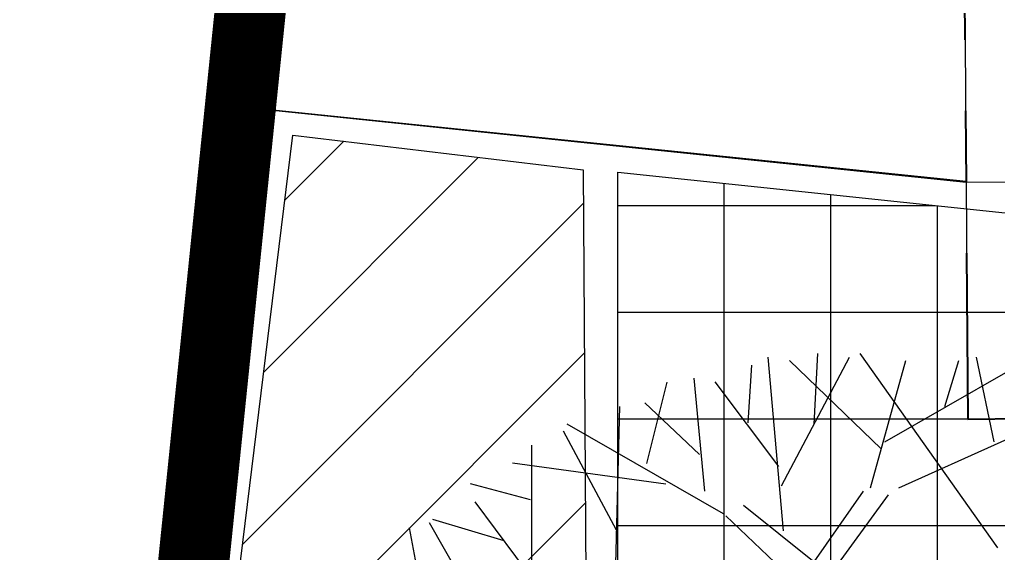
# Model space of a CAD drawing. Header units: feet. Extents: x 919634 to 928945, y 707022 to 708026.
# Drawn here: x 920102.47 to 920116.25, y 707423.86 to 707431.36 of the extents above; entities that cross this region are included whole.
import ezdxf

# ---------------------------------------------------------------- set-up
doc = ezdxf.new("R2010")
doc.units = ezdxf.units.FT
doc.header["$LTSCALE"] = 20
doc.header["$MEASUREMENT"] = 0
doc.linetypes.add('PHANTOM2', pattern=[1.25, 0.625, -0.125, 0.125, -0.125, 0.125, -0.125])
doc.linetypes.add('Site Plan$0$PHANTOM2', pattern=[1.25, 0.625, -0.125, 0.125, -0.125, 0.125, -0.125])
doc.layers.add('-u-site-propline', color=7, linetype='PHANTOM2', true_color=0xd10000)
for name, color, linetype in [('-u-site-xref', 7, 'Continuous'), ('L-002', 15, 'Continuous'), ('LK-TREE-013M', 6, 'Continuous'), ('LK-TREE-025M', 2, 'Continuous'), ('LP-PATT-GRND', 251, 'Continuous'), ('LP-PATT-SHAR', 4, 'Continuous'), ('LP-SHAR-BRDR-CONT', 123, 'Continuous'), ('LP-TREE', 15, 'Continuous')]:
    doc.layers.add(name, color=color, linetype=linetype)
doc.layers.add('Site Plan$0$SP-LOT LINES', color=252, linetype='Site Plan$0$PHANTOM2', lineweight=40)
doc.layers.add('Site Plan$0$SP-SIDEWALK', color=2, linetype='Continuous', lineweight=25)
doc.layers.add('x-RL TH7-LP Block$0$-u-site-no_plot', color=253, linetype='Continuous', plot=False)
doc.layers.get('-u-site-xref').off()

# ---------------------------------------------------------------- blocks, each defined once
blk = doc.blocks.new('Site Plan')
at = {"layer": 'Site Plan$0$SP-LOT LINES', "ltscale": 0.4}
for p, q in [((920115.651, 707448.078), (920115.814, 707425.745)), ((920115.814, 707425.745), (920209.811, 707426.432))]:
    blk.add_line(p, q, dxfattribs=at)
at = {"layer": 'Site Plan$0$SP-SIDEWALK'}
blk.add_line((920115.79, 707429.087), (920105.575, 707430.137), dxfattribs=at)
blk.add_lwpolyline([(920115.768, 707432.077), (920105.882, 707433.121), (920105.575, 707430.137), (920115.79, 707429.077), (920128.456, 707429.17), (920128.434, 707432.17)], close=True, dxfattribs=at)
blk = doc.blocks.new('x-RL TH7-LP Block', base_point=(1241.699, 168.171))
at = {"layer": 'x-RL TH7-LP Block$0$-u-site-no_plot'}
blk.add_line((1241.699, 168.171), (1396.366, 168.171), dxfattribs=at)
blk = doc.blocks.new('TREE-DCID-450')
at = {"layer": 'LK-TREE-013M'}
for p, q in [((-0.09316, 0.44382), (-0.09077, 0.48441)), ((-0.16483, 0.41517), (-0.1505, 0.47248)), ((-0.24678, 0.38969), (-0.28906, 0.40085)), ((-0.04674, 0.34596), (-0.01188, 0.39572)), ((-0.09653, 0.38577), (-0.04674, 0.34596)), ((-0.3249, 0.33161), (-0.33206, 0.36981))]:
    blk.add_line(p, q, dxfattribs=at)
for points in [[(-0.06836, 0.36785), (-0.0791, 0.49027)], [(-0.06971, 0.39958), (-0.02184, 0.49027)], [(-0.04674, 0.443), (-0.04425, 0.49275)], [(0.08023, 0.43056), (0.06778, 0.49027)], [(0.00056, 0.42558), (-0.06416, 0.48778)], [(-0.0069, 0.39821), (0.01799, 0.48778)], [(0.04537, 0.45543), (0.05533, 0.48778)], [(0.00305, 0.43056), (0.09018, 0.48031)], [(-0.12391, 0.39572), (-0.13138, 0.47534)], [(-0.07163, 0.41314), (-0.11644, 0.47285)], [(0.01301, 0.39821), (0.1574, 0.4629)], [(-0.12761, 0.42157), (-0.16623, 0.45792)], [(-0.1877, 0.29836), (-0.18366, 0.45543)], [(-0.11068, 0.37982), (-0.221, 0.443)], [(-0.18615, 0.36836), (-0.22349, 0.43802)], [(-0.24589, 0.28376), (-0.24589, 0.42807)], [(-0.15129, 0.4007), (-0.25942, 0.41556)], [(-0.28822, 0.32108), (-0.31809, 0.37333)], [(-0.26543, 0.36073), (-0.3156, 0.37582)]]:
    blk.add_lwpolyline(points, dxfattribs=at)
at = {"layer": 'LK-TREE-025M'}
for p, q in [((0.00554, 0.39324), (-0.04176, 0.32855)), ((-0.05918, 0.33104), (-0.10897, 0.37831))]:
    blk.add_line(p, q, dxfattribs=at)
for points in [[(0.08272, 0.35592), (-0.01437, 0.49275)], [(-0.22847, 0.31113), (-0.28573, 0.38826)]]:
    blk.add_lwpolyline(points, dxfattribs=at)

msp = doc.modelspace()

# ---------------------------------------------------------------- block references
at = {"layer": '-u-site-xref'}
msp.add_blockref('Site Plan', (0, 0), dxfattribs=at)

# ---------------------------------------------------------------- next in the draw order: hatches: boundary and pattern name
at = {"layer": 'LP-PATT-GRND'}
h = msp.add_hatch(dxfattribs=at)
h.set_pattern_fill('ANSI31', color=256, scale=12)
h.set_pattern_definition([(45, (920094.11, 707420.9745), (-1.06066, 1.06066), [])])
h.paths.add_polyline_path([(920106.315, 707429.737), (920110.401, 707429.248), (920110.539, 707407.75), (920103.595, 707407.62)])
at = {"layer": 'LP-PATT-SHAR'}
h = msp.add_hatch(dxfattribs=at)
h.set_pattern_fill('ANSI37', color=256, scale=12, angle=45)
h.set_pattern_definition([(90, (920110.8865, 707407.7464), (-1.5, 0), []), (180, (920110.8865, 707407.7464), (-1e-16, -1.5), [])])
edge = h.paths.add_edge_path()
edge.add_line((920110.89, 707429.219), (920116.875, 707428.587))
edge.add_arc((920120.101, 707427.483), 3.409, 161.1143, 258.7339)
edge.add_line((920119.435, 707424.14), (920119.435, 707407.746))
edge.add_line((920119.435, 707407.746), (920110.886, 707407.746))
edge.add_line((920110.886, 707407.746), (920110.89, 707429.219))

# ---------------------------------------------------------------- next in the draw order: linework, layer by layer
at = {"layer": '-u-site-propline', "const_width": 1}
msp.add_lwpolyline([(920947, 707545.92), (920946.201, 707600.835), (920548.473, 707598.249), (920114.576, 707595.417), (920115.105, 707522.895), (920102.967, 707404.748), (920105.543, 707051.813), (920991.697, 707057.367), (920991.473, 707093.125), (921085.439, 707093.799), (921082.202, 707546.78)], close=True, dxfattribs=at)
at = {"layer": 'L-002'}
msp.add_lwpolyline([(920106.315, 707429.737), (920110.401, 707429.248), (920110.539, 707407.75), (920103.595, 707407.62)], close=True, dxfattribs=at)
at = {"layer": 'LP-SHAR-BRDR-CONT'}
msp.add_lwpolyline([(920110.89, 707429.219), (920116.875, 707428.587, 0.453724), (920119.435, 707424.14), (920119.435, 707407.746), (920110.886, 707407.746)], format="xyb", close=True, dxfattribs=at)

# ---------------------------------------------------------------- next in the draw order: block references
at = {"layer": '-u-site-xref', "rotation": 270.3936340929644}
msp.add_blockref('x-RL TH7-LP Block', (920114.751, 707580.418), dxfattribs=at)
at = {"layer": 'LP-TREE', "xscale": 19.96338660930394, "yscale": 19.96338660930394, "zscale": 24.95423326162993}
msp.add_blockref('TREE-DCID-450', (920114.585, 707416.83), dxfattribs=at)

doc.saveas('drawing.dxf')
